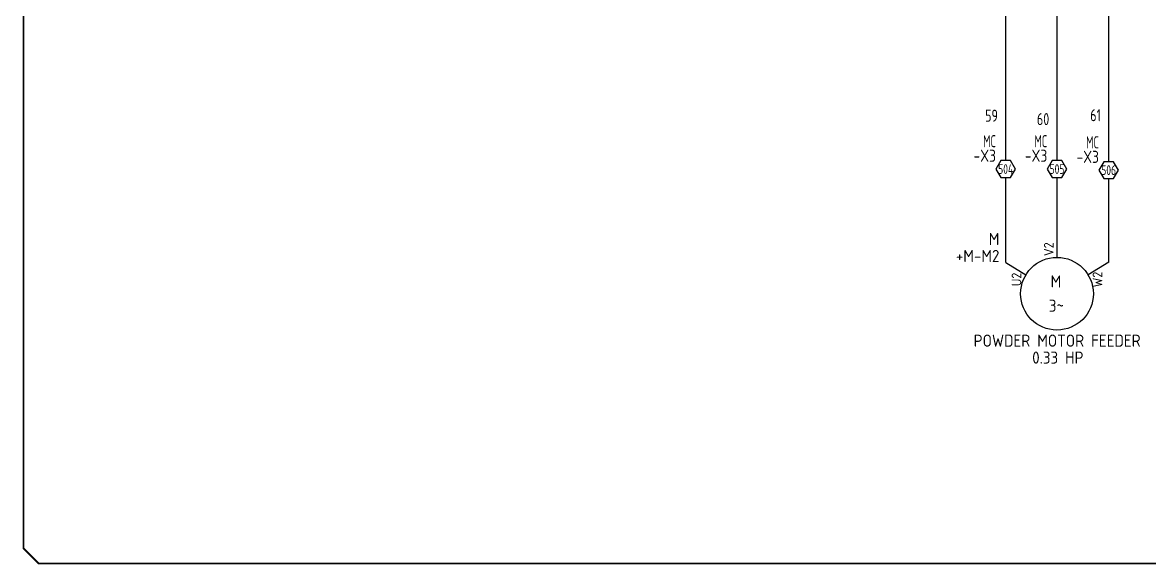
# Model space of a CAD drawing. Header units: millimetres. Extents: x 0 to 840, y 0 to 593.
# Drawn here: x 0.4 to 465.3, y 0.4 to 224.1 of the extents above; entities that cross this region are included whole.
import ezdxf
from ezdxf.enums import TextEntityAlignment as Align

# ---------------------------------------------------------------- set-up
doc = ezdxf.new("R2010")
doc.units = ezdxf.units.MM
doc.header["$LTSCALE"] = 10
doc.header["$MEASUREMENT"] = 0
for name, color, linetype in [('DESC', 150, 'Continuous'), ('LOC', 8, 'Continuous'), ('MISC', 7, 'Continuous'), ('SYMS', 7, 'Continuous'), ('TAGS', 150, 'Continuous'), ('TAN_2.5mm^2', 253, 'Continuous'), ('TERMS', 123, 'Continuous'), ('TITLE', 7, 'Continuous'), ('WIRENO', 72, 'Continuous')]:
    doc.layers.add(name, color=color, linetype=linetype)
doc.styles.add('ITALIC', font='ITALIC')
doc.styles.add('SIMPLEX', font='simplex')
doc.styles.add('WD_IEC', font='isocp2.shx', dxfattribs={"width": 0.9, "height": 4})

# ---------------------------------------------------------------- blocks, each defined once
blk = doc.blocks.new('acade_title')
at = {"layer": 'TITLE', "const_width": 0.784}
blk.add_lwpolyline([(765.79, 7.07), (765.79, 586.36), (759.5, 592.64), (7.07, 592.64), (0.79, 586.36), (0.79, 7.07), (7.07, 0.79), (759.5, 0.79)], close=True, dxfattribs=at)
at = {"layer": 'TITLE', "color": 1, "style": 'ITALIC'}
for tag, height, p in [('TITLE#1', 3, (806.47, 85.58)), ('TITLE#2', 3, (806.47, 80.5)), ('TITLE#3', 3, (806.47, 75.41)), ('TITLE#4', 3, (806.47, 70.33)), ('DWG#', 4, (806.47, 20.76))]:
    blk.add_attdef(tag, text='', height=height, dxfattribs=at).set_placement(p, align=Align.CENTER)
at = {"layer": 'TITLE', "color": 1, "style": 'SIMPLEX'}
blk.add_attdef('CAD#', (772.63, 49.19), '', height=2.5, rotation=90, dxfattribs=at)
at = {"layer": 'TITLE', "color": 1}
for tag, p, height, style in [('ENGINEER', (783.37, 49.19), 2.5, 'ITALIC'), ('CHKDBY', (813.2, 49.2), 2.5, 'ITALIC'), ('JOB#', (789.06, 41.3), 2.5, 'SIMPLEX'), ('DRAWNBY', (814.95, 41.3), 2.5, 'ITALIC'), ('SCALE', (786.29, 33.76), 2.5, 'SIMPLEX'), ('DATE', (812.8, 33.76), 2.5, 'SIMPLEX'), ('SHTS', (815.9, 6.29), 4, 'ITALIC')]:
    blk.add_attdef(tag, p, '', height=height, dxfattribs=dict(at, style=style))
at = {"layer": 'TITLE', "color": 1, "style": 'ITALIC'}
blk.add_attdef('SH#', text='', height=4, dxfattribs=at).set_placement((799.54, 6.29), align=Align.RIGHT)
at = {"layer": 'TITLE', "color": 7, "flags": 9}
blk.add_attdef('WD_TB', (782.91, 0.79), '', height=3.14, dxfattribs=at)
blk = doc.blocks.new('WD_WNV')
at = {"linetype": 'Continuous', "style": 'WD_IEC', "width": 0.8}
blk.add_attdef('WIRENO', text='', height=2.5, dxfattribs=at).set_placement((-1.6, 0), align=Align.MIDDLE_RIGHT)
at = {"style": 'WD_IEC', "flags": 1}
for tag, p in [('W08USER', (-1, 0.375)), ('W04USER', (-1, 0.875)), ('W05USER', (-1, 0.75)), ('W09USER', (-1, 0.25)), ('W03USER', (-1, 1)), ('W06USER', (-1, 0.625)), ('W07USER', (-1, 0.5)), ('W02USER', (-1, 1.125)), ('W01USER', (-1, 1.25)), ('W10USER', (-1, 0.125))]:
    blk.add_attdef(tag, text='', height=0.08, dxfattribs=at).set_placement(p, align=Align.CENTER)
blk = doc.blocks.new('VT0003')
for p, q in [((-1, 1.73), (-2, 0)), ((-2, 0), (-1, -1.73)), ((1, 1.73), (-1, 1.73)), ((2, 0), (1, 1.73)), ((1, -1.73), (2, 0)), ((-1, -1.73), (1, -1.73))]:
    blk.add_line(p, q)
at = {"style": 'WD_IEC', "width": 0.7}
for tag, p in [('INST', (-2, 7.5)), ('LOC', (-2, 4.5))]:
    blk.add_attdef(tag, text='', height=2.5, dxfattribs=at).set_placement(p, align=Align.RIGHT)
at = {"linetype": 'Continuous', "style": 'WD_IEC'}
for tag, height, width, flags, p in [('TAGSTRIP', 2.5, 0.9, 8, (-2, 1.5)), ('MFG', 0.25, 0.8, 1, (-2, -2.5)), ('ASSYCODE', 0.25, 0.8, 1, (-2, -3.5)), ('CAT', 0.25, 0.8, 1, (-2, -3))]:
    blk.add_attdef(tag, text='', height=height, dxfattribs=dict(at, width=width, flags=flags)).set_placement(p, align=Align.RIGHT)
at = {"linetype": 'Continuous', "style": 'WD_IEC', "width": 0.8, "flags": 8}
blk.add_attdef('TERM01', text='', height=2, dxfattribs=at).set_placement((0, 0), align=Align.MIDDLE_CENTER)
at = {"style": 'WD_IEC', "flags": 1}
for tag, p, height in [('X4TERM01', (-2, 0), 0.256), ('X4TERMDESC01', (-1.88, -0.37), 0.4), ('X2TERM01', (0, 1.73), 0.256), ('X2TERMDESC01', (0.15, 1.21), 0.4), ('X2PIN01', (0.52, 1.34), 0.4), ('X1PIN01', (1.39, 0.26), 0.4), ('X1TERMDESC01', (1.88, -0.39), 0.4), ('X1TERM01', (2, 0), 0.256), ('X4PIN01', (-1.82, -0.6), 0.4), ('X8TERM01', (0, -1.73), 0.256), ('X8TERMDESC01', (0, -2.11), 0.4), ('X8PIN01', (0.41, -1.54), 0.4), ('LINKTERM', (1.52, -1.15), 0.4), ('STRIPSEQ', (2.52, -3.93), 0.4)]:
    blk.add_attdef(tag, p, '', height=height, dxfattribs=at)
blk = doc.blocks.new('VMO13')
blk.add_circle((0, 0), 7.5)
at = {"style": 'WD_IEC'}
for tag, p in [('INST', (-15.5, 12.75)), ('LOC', (-15.5, 9.25)), ('TAG1', (-15.5, 5.75)), ('DESC1', (-15.5, 1.5)), ('DESC2', (-15.5, -2)), ('DESC3', (-15.5, -5.5)), ('RATING1', (-15.5, -9)), ('RATING2', (-15.5, -12.5)), ('RATING3', (-15.5, -16))]:
    blk.add_attdef(tag, text='', height=2.5, dxfattribs=at).set_placement(p, align=Align.RIGHT)
blk.add_attdef('TERM02', (-0.69, 7.75), '', height=2, rotation=90, dxfattribs=at)
at = {"style": 'WD_IEC', "flags": 1}
for tag, p, height in [('MFG', (12.75, 9), 1.5), ('X2TERM02', (0, 7.5), 0.32), ('CAT', (12.75, 6.5), 1.5), ('X0TERM01', (-6.4, 3.9), 0.32), ('X0TERM03', (6.4, 3.9), 0.32), ('X4LINK', (-7.5, 0), 0.32), ('X1LINK', (7.5, 0), 0.32), ('X8TERM04', (0, -7.5), 0.32), ('ASSYCODE', (1, -9), 1), ('FAMILY', (1, -10.5), 1), ('CATDESC', (1, -12), 1)]:
    blk.add_attdef(tag, p, '', height=height, dxfattribs=at)
at = {"style": 'WD_IEC'}
for tag, p in [('TERM01', (-7.35, 4.34)), ('TERM03', (9.35, 4.53)), ('TERM04', (-0.59, -7.92))]:
    blk.add_attdef(tag, text='', height=2, rotation=90, dxfattribs=at).set_placement(p, align=Align.RIGHT)
for tag, p in [('M', (-0.22, 1.27)), ('3~', (-0.12, -3.73))]:
    blk.add_attdef(tag, text='', height=2.5, dxfattribs=at).set_placement(p, align=Align.CENTER)
at = {"lineweight": 15, "style": 'WD_IEC'}
blk.add_attdef('XREF', text='', height=2.5, dxfattribs=at).set_placement((-15.5, -19.5), align=Align.RIGHT)

msp = doc.modelspace()

# ---------------------------------------------------------------- linework, layer by layer
at = {"layer": 'TAN_2.5mm^2'}
for p, q in [((405.99, 167.07), (405.99, 256.27)), ((427.16, 256.27), (427.16, 167.07)), ((448.49, 166.61), (448.49, 256.27)), ((405.99, 125.06), (405.99, 160.14)), ((427.16, 160.14), (427.16, 127.15)), ((448.49, 125.16), (448.49, 159.68)), ((405.99, 125.06), (414.35, 119.96)), ((448.49, 125.16), (439.97, 119.96))]:
    msp.add_line(p, q, dxfattribs=at)

# ---------------------------------------------------------------- block references
at = {"layer": 'SYMS'}
msp.add_blockref('acade_title', (0, 0), dxfattribs=at)
ref = msp.add_blockref('VT0003', (405.99, 163.6), dxfattribs=dict(at, xscale=2, yscale=2, zscale=2))
ref.add_attrib('TAGSTRIP', '-X3', dxfattribs={"layer": 'TAGS', "linetype": 'Continuous', "height": 5, "style": 'WD_IEC', "width": 0.9, "flags": 8}).set_placement((401.99, 166.6), align=Align.RIGHT)
ref.add_attrib('TERM01', '504', dxfattribs={"layer": 'TERMS', "linetype": 'Continuous', "height": 4, "style": 'WD_IEC', "width": 0.8, "flags": 8}).set_placement((405.99, 163.6), align=Align.MIDDLE_CENTER)
ref.add_attrib('LOC', 'MC', dxfattribs={"layer": 'LOC', "height": 5, "style": 'WD_IEC', "width": 0.7}).set_placement((401.99, 172.6), align=Align.RIGHT)
ref = msp.add_blockref('VT0003', (427.16, 163.6), dxfattribs=dict(at, xscale=2, yscale=2, zscale=2))
ref.add_attrib('TAGSTRIP', '-X3', dxfattribs={"layer": 'TAGS', "linetype": 'Continuous', "height": 5, "style": 'WD_IEC', "width": 0.9, "flags": 8}).set_placement((423.16, 166.6), align=Align.RIGHT)
ref.add_attrib('TERM01', '505', dxfattribs={"layer": 'TERMS', "linetype": 'Continuous', "height": 4, "style": 'WD_IEC', "width": 0.8, "flags": 8}).set_placement((427.16, 163.6), align=Align.MIDDLE_CENTER)
ref.add_attrib('LOC', 'MC', dxfattribs={"layer": 'LOC', "height": 5, "style": 'WD_IEC', "width": 0.7}).set_placement((423.16, 172.6), align=Align.RIGHT)
ref = msp.add_blockref('VT0003', (448.48, 163.14), dxfattribs=dict(at, xscale=2, yscale=2, zscale=2))
ref.add_attrib('TAGSTRIP', '-X3', dxfattribs={"layer": 'TAGS', "linetype": 'Continuous', "height": 5, "style": 'WD_IEC', "width": 0.9, "flags": 8}).set_placement((444.48, 166.14), align=Align.RIGHT)
ref.add_attrib('TERM01', '506', dxfattribs={"layer": 'TERMS', "linetype": 'Continuous', "height": 4, "style": 'WD_IEC', "width": 0.8, "flags": 8}).set_placement((448.48, 163.14), align=Align.MIDDLE_CENTER)
ref.add_attrib('LOC', 'MC', dxfattribs={"layer": 'LOC', "height": 5, "style": 'WD_IEC', "width": 0.7}).set_placement((444.48, 172.14), align=Align.RIGHT)
ref = msp.add_blockref('VMO13', (427.16, 112.15), dxfattribs=dict(at, xscale=2, yscale=2, zscale=2))
ref.add_attrib('M', 'M', dxfattribs={"layer": 'MISC', "height": 5, "style": 'WD_IEC'}).set_placement((426.71, 114.69), align=Align.CENTER)
ref.add_attrib('3~', '3~', dxfattribs={"layer": 'MISC', "height": 5, "style": 'WD_IEC'}).set_placement((426.92, 104.69), align=Align.CENTER)
ref.add_attrib('TERM03', 'W2', dxfattribs={"layer": 'TERMS', "height": 4, "rotation": 90, "style": 'WD_IEC'}).set_placement((445.86, 121.22), align=Align.RIGHT)
ref.add_attrib('TERM02', 'V2', (425.78, 127.66), dxfattribs={"layer": 'TERMS', "height": 4, "rotation": 90, "style": 'WD_IEC'})
ref.add_attrib('TERM01', 'U2', dxfattribs={"layer": 'TERMS', "height": 4, "rotation": 90, "style": 'WD_IEC'}).set_placement((412.45, 120.83), align=Align.RIGHT)
ref.add_attrib('DESC3', 'POWDER MOTOR FEEDER', dxfattribs={"layer": 'DESC', "height": 5, "style": 'WD_IEC'}).set_placement((461.68, 90.27), align=Align.RIGHT)
ref.add_attrib('RATING1', '0.33 HP', dxfattribs={"layer": 'MISC', "height": 5, "style": 'WD_IEC'}).set_placement((438.1, 83.27), align=Align.RIGHT)
ref.add_attrib('LOC', 'M', dxfattribs={"layer": 'LOC', "height": 5, "style": 'WD_IEC'}).set_placement((403.41, 132.24), align=Align.RIGHT)
ref.add_attrib('TAG1', '+M-M2', dxfattribs={"layer": 'TAGS', "height": 5, "style": 'WD_IEC'}).set_placement((403.41, 125.24), align=Align.RIGHT)
at = {"layer": 'WIRENO'}
ref = msp.add_blockref('WD_WNV', (405.99, 185.62), dxfattribs=dict(at, xscale=2, yscale=2, zscale=2))
ref.add_attrib('WIRENO', '59', dxfattribs={"linetype": 'Continuous', "height": 5, "style": 'WD_IEC', "width": 0.8}).set_placement((402.79, 185.62), align=Align.MIDDLE_RIGHT)
ref = msp.add_blockref('WD_WNV', (427.16, 184.21), dxfattribs=dict(at, xscale=2, yscale=2, zscale=2))
ref.add_attrib('WIRENO', '60', dxfattribs={"linetype": 'Continuous', "height": 5, "style": 'WD_IEC', "width": 0.8}).set_placement((423.96, 184.21), align=Align.MIDDLE_RIGHT)
ref = msp.add_blockref('WD_WNV', (448.49, 185.82), dxfattribs=dict(at, xscale=2, yscale=2, zscale=2))
ref.add_attrib('WIRENO', '61', dxfattribs={"linetype": 'Continuous', "height": 5, "style": 'WD_IEC', "width": 0.8}).set_placement((445.29, 185.82), align=Align.MIDDLE_RIGHT)

doc.saveas('drawing.dxf')
